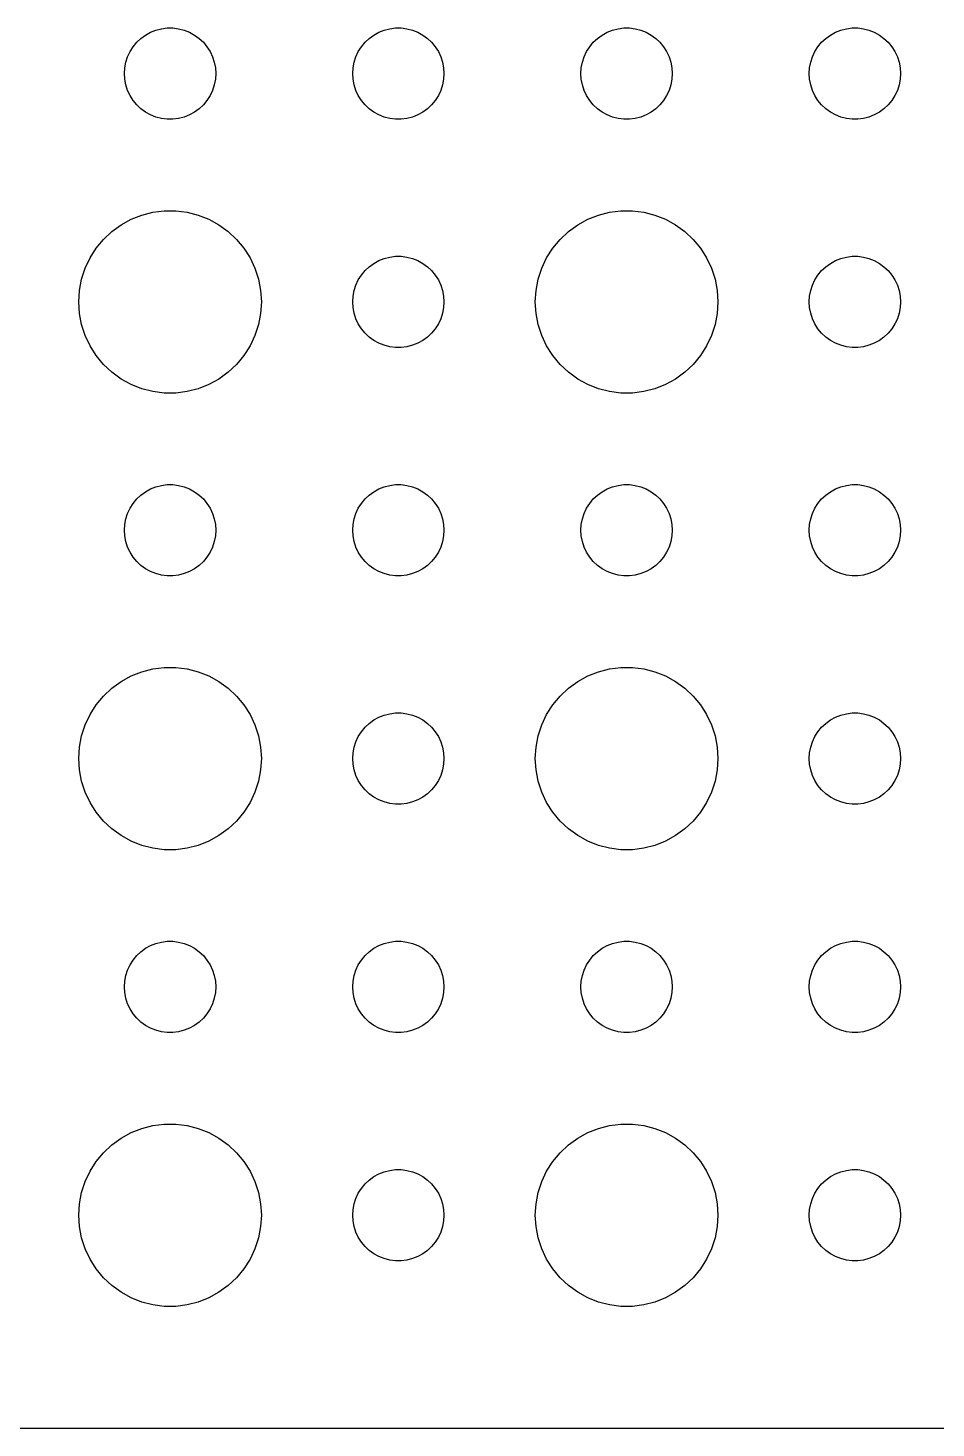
# Model space of a CAD drawing. Header units: metres. Extents: x -112 to 112, y -52 to 52.
# Drawn here: x 25.33 to 55.16, y -51.99 to -6 of the extents above; entities that cross this region are included whole.
import ezdxf

# ---------------------------------------------------------------- set-up
doc = ezdxf.new("R2010")
doc.units = ezdxf.units.M

msp = doc.modelspace()

# ---------------------------------------------------------------- linework, layer by layer
for p, q in [((28.9065, -6.47318), (29.0439, -6.34422)), ((29.0439, -6.34422), (29.1963, -6.23351)), ((29.1963, -6.23351), (29.3613, -6.14275)), ((29.3613, -6.14275), (29.5365, -6.07341)), ((29.5365, -6.07341), (29.7189, -6.02657)), ((29.7189, -6.02657), (29.9058, -6.00294)), ((29.9058, -6.00294), (30.0942, -6.00294)), ((30.0942, -6.00294), (30.2811, -6.02657)), ((30.2811, -6.02657), (30.4635, -6.07341)), ((30.4635, -6.07341), (30.6387, -6.14275)), ((30.6387, -6.14275), (30.8037, -6.23351)), ((30.8037, -6.23351), (30.9561, -6.34422)), ((30.9561, -6.34422), (31.0934, -6.47318)), ((36.4065, -6.47318), (36.5439, -6.34422)), ((36.5439, -6.34422), (36.6963, -6.23351)), ((36.6963, -6.23351), (36.8613, -6.14275)), ((36.8613, -6.14275), (37.0365, -6.07341)), ((37.0365, -6.07341), (37.2189, -6.02657)), ((37.2189, -6.02657), (37.4058, -6.00294)), ((37.4058, -6.00294), (37.5942, -6.00294)), ((37.5942, -6.00294), (37.7811, -6.02657)), ((37.7811, -6.02657), (37.9635, -6.07341)), ((37.9635, -6.07341), (38.1387, -6.14275)), ((38.1387, -6.14275), (38.3037, -6.23351)), ((38.3037, -6.23351), (38.4561, -6.34422)), ((38.4561, -6.34422), (38.5934, -6.47318)), ((43.9065, -6.47318), (44.0439, -6.34422)), ((44.0439, -6.34422), (44.1963, -6.23351)), ((44.1963, -6.23351), (44.3613, -6.14275)), ((44.3613, -6.14275), (44.5365, -6.07341)), ((44.5365, -6.07341), (44.7189, -6.02657)), ((44.7189, -6.02657), (44.9058, -6.00294)), ((44.9058, -6.00294), (45.0942, -6.00294)), ((45.0942, -6.00294), (45.2811, -6.02657)), ((45.2811, -6.02657), (45.4635, -6.07341)), ((45.4635, -6.07341), (45.6387, -6.14275)), ((45.6387, -6.14275), (45.8037, -6.23351)), ((45.8037, -6.23351), (45.9561, -6.34422)), ((45.9561, -6.34422), (46.0934, -6.47318)), ((51.4065, -6.47318), (51.5439, -6.34422)), ((51.5439, -6.34422), (51.6963, -6.23351)), ((51.6963, -6.23351), (51.8613, -6.14275)), ((51.8613, -6.14275), (52.0365, -6.07341)), ((52.0365, -6.07341), (52.2189, -6.02657)), ((52.2189, -6.02657), (52.4058, -6.00294)), ((52.4058, -6.00294), (52.5942, -6.00294)), ((52.5942, -6.00294), (52.7811, -6.02657)), ((52.7811, -6.02657), (52.9635, -6.07341)), ((52.9635, -6.07341), (53.1387, -6.14275)), ((53.1387, -6.14275), (53.3037, -6.23351)), ((53.3037, -6.23351), (53.4561, -6.34422)), ((53.4561, -6.34422), (53.5934, -6.47318)), ((28.6053, -6.9478), (28.6855, -6.77736)), ((28.6855, -6.77736), (28.7865, -6.61832)), ((28.7865, -6.61832), (28.9065, -6.47318)), ((31.0934, -6.47318), (31.2135, -6.61832)), ((31.2135, -6.61832), (31.3145, -6.77736)), ((31.3145, -6.77736), (31.3947, -6.9478)), ((36.1053, -6.9478), (36.1855, -6.77736)), ((36.1855, -6.77736), (36.2865, -6.61832)), ((36.2865, -6.61832), (36.4065, -6.47318)), ((38.5934, -6.47318), (38.7135, -6.61832)), ((38.7135, -6.61832), (38.8145, -6.77736)), ((38.8145, -6.77736), (38.8947, -6.9478)), ((43.6053, -6.9478), (43.6855, -6.77736)), ((43.6855, -6.77736), (43.7865, -6.61832)), ((43.7865, -6.61832), (43.9065, -6.47318)), ((46.0934, -6.47318), (46.2135, -6.61832)), ((46.2135, -6.61832), (46.3145, -6.77736)), ((46.3145, -6.77736), (46.3947, -6.9478)), ((51.1053, -6.9478), (51.1855, -6.77736)), ((51.1855, -6.77736), (51.2865, -6.61832)), ((51.2865, -6.61832), (51.4065, -6.47318)), ((53.5934, -6.47318), (53.7135, -6.61832)), ((53.7135, -6.61832), (53.8145, -6.77736)), ((53.8145, -6.77736), (53.8947, -6.9478)), ((28.5, -7.5), (28.5118, -7.312)), ((28.5118, -7.312), (28.5471, -7.12695)), ((28.5471, -7.12695), (28.6053, -6.9478)), ((31.3947, -6.9478), (31.4529, -7.12695)), ((31.4529, -7.12695), (31.4882, -7.312)), ((31.4882, -7.312), (31.5, -7.5)), ((36, -7.5), (36.0118, -7.312)), ((36.0118, -7.312), (36.0471, -7.12695)), ((36.0471, -7.12695), (36.1053, -6.9478)), ((38.8947, -6.9478), (38.9529, -7.12695)), ((38.9529, -7.12695), (38.9882, -7.312)), ((38.9882, -7.312), (39, -7.5)), ((43.5, -7.5), (43.5118, -7.312)), ((43.5118, -7.312), (43.5471, -7.12695)), ((43.5471, -7.12695), (43.6053, -6.9478)), ((46.3947, -6.9478), (46.4529, -7.12695)), ((46.4529, -7.12695), (46.4882, -7.312)), ((46.4882, -7.312), (46.5, -7.5)), ((51, -7.5), (51.0118, -7.312)), ((51.0118, -7.312), (51.0471, -7.12695)), ((51.0471, -7.12695), (51.1053, -6.9478)), ((53.8947, -6.9478), (53.9529, -7.12695)), ((53.9529, -7.12695), (53.9882, -7.312)), ((53.9882, -7.312), (54, -7.5)), ((28.5118, -7.68799), (28.5, -7.5)), ((28.5471, -7.87303), (28.5118, -7.68799)), ((31.4882, -7.68799), (31.4529, -7.87303)), ((31.5, -7.5), (31.4882, -7.68799)), ((36.0118, -7.68799), (36, -7.5)), ((36.0471, -7.87303), (36.0118, -7.68799)), ((38.9882, -7.68799), (38.9529, -7.87303)), ((39, -7.5), (38.9882, -7.68799)), ((43.5118, -7.68799), (43.5, -7.5)), ((43.5471, -7.87303), (43.5118, -7.68799)), ((46.4882, -7.68799), (46.4529, -7.87303)), ((46.5, -7.5), (46.4882, -7.68799)), ((51.0118, -7.68799), (51, -7.5)), ((51.0471, -7.87303), (51.0118, -7.68799)), ((53.9882, -7.68799), (53.9529, -7.87303)), ((54, -7.5), (53.9882, -7.68799)), ((28.6053, -8.05219), (28.5471, -7.87303)), ((28.6855, -8.22263), (28.6053, -8.05219)), ((28.7865, -8.38167), (28.6855, -8.22263)), ((31.3145, -8.22263), (31.2135, -8.38167)), ((31.3947, -8.05219), (31.3145, -8.22263)), ((31.4529, -7.87303), (31.3947, -8.05219)), ((36.1053, -8.05219), (36.0471, -7.87303)), ((36.1855, -8.22263), (36.1053, -8.05219)), ((36.2865, -8.38167), (36.1855, -8.22263)), ((38.8145, -8.22263), (38.7135, -8.38167)), ((38.8947, -8.05219), (38.8145, -8.22263)), ((38.9529, -7.87303), (38.8947, -8.05219)), ((43.6053, -8.05219), (43.5471, -7.87303)), ((43.6855, -8.22263), (43.6053, -8.05219)), ((43.7865, -8.38167), (43.6855, -8.22263)), ((46.3145, -8.22263), (46.2135, -8.38167)), ((46.3947, -8.05219), (46.3145, -8.22263)), ((46.4529, -7.87303), (46.3947, -8.05219)), ((51.1053, -8.05219), (51.0471, -7.87303)), ((51.1855, -8.22263), (51.1053, -8.05219)), ((51.2865, -8.38167), (51.1855, -8.22263)), ((53.8145, -8.22263), (53.7135, -8.38167)), ((53.8947, -8.05219), (53.8145, -8.22263)), ((53.9529, -7.87303), (53.8947, -8.05219)), ((28.9065, -8.52681), (28.7865, -8.38167)), ((29.0439, -8.65576), (28.9065, -8.52681)), ((29.1963, -8.76648), (29.0439, -8.65576)), ((30.9561, -8.65576), (30.8037, -8.76648)), ((31.0934, -8.52681), (30.9561, -8.65576)), ((31.2135, -8.38167), (31.0934, -8.52681)), ((36.4065, -8.52681), (36.2865, -8.38167)), ((36.5439, -8.65576), (36.4065, -8.52681)), ((36.6963, -8.76648), (36.5439, -8.65576)), ((38.4561, -8.65576), (38.3037, -8.76648)), ((38.5934, -8.52681), (38.4561, -8.65576)), ((38.7135, -8.38167), (38.5934, -8.52681)), ((43.9065, -8.52681), (43.7865, -8.38167)), ((44.0439, -8.65576), (43.9065, -8.52681)), ((44.1963, -8.76648), (44.0439, -8.65576)), ((45.9561, -8.65576), (45.8037, -8.76648)), ((46.0934, -8.52681), (45.9561, -8.65576)), ((46.2135, -8.38167), (46.0934, -8.52681)), ((51.4065, -8.52681), (51.2865, -8.38167)), ((51.5439, -8.65576), (51.4065, -8.52681)), ((51.6963, -8.76648), (51.5439, -8.65576)), ((53.4561, -8.65576), (53.3037, -8.76648)), ((53.5934, -8.52681), (53.4561, -8.65576)), ((53.7135, -8.38167), (53.5934, -8.52681)), ((29.3613, -8.85724), (29.1963, -8.76648)), ((29.5365, -8.92657), (29.3613, -8.85724)), ((29.7189, -8.97342), (29.5365, -8.92657)), ((29.9058, -8.99704), (29.7189, -8.97342)), ((30.0942, -8.99704), (29.9058, -8.99704)), ((30.2811, -8.97342), (30.0942, -8.99704)), ((30.4635, -8.92657), (30.2811, -8.97342)), ((30.6387, -8.85724), (30.4635, -8.92657)), ((30.8037, -8.76648), (30.6387, -8.85724)), ((36.8613, -8.85724), (36.6963, -8.76648)), ((37.0365, -8.92657), (36.8613, -8.85724)), ((37.2189, -8.97342), (37.0365, -8.92657)), ((37.4058, -8.99704), (37.2189, -8.97342)), ((37.5942, -8.99704), (37.4058, -8.99704)), ((37.7811, -8.97342), (37.5942, -8.99704)), ((37.9635, -8.92657), (37.7811, -8.97342)), ((38.1387, -8.85724), (37.9635, -8.92657)), ((38.3037, -8.76648), (38.1387, -8.85724)), ((44.3613, -8.85724), (44.1963, -8.76648)), ((44.5365, -8.92657), (44.3613, -8.85724)), ((44.7189, -8.97342), (44.5365, -8.92657)), ((44.9058, -8.99704), (44.7189, -8.97342)), ((45.0942, -8.99704), (44.9058, -8.99704)), ((45.2811, -8.97342), (45.0942, -8.99704)), ((45.4635, -8.92657), (45.2811, -8.97342)), ((45.6387, -8.85724), (45.4635, -8.92657)), ((45.8037, -8.76648), (45.6387, -8.85724)), ((51.8613, -8.85724), (51.6963, -8.76648)), ((52.0365, -8.92657), (51.8613, -8.85724)), ((52.2189, -8.97342), (52.0365, -8.92657)), ((52.4058, -8.99704), (52.2189, -8.97342)), ((52.5942, -8.99704), (52.4058, -8.99704)), ((52.7811, -8.97342), (52.5942, -8.99704)), ((52.9635, -8.92657), (52.7811, -8.97342)), ((53.1387, -8.85724), (52.9635, -8.92657)), ((53.3037, -8.76648), (53.1387, -8.85724)), ((28.3925, -12.467), (28.7227, -12.2855)), ((28.7227, -12.2855), (29.0729, -12.1468)), ((29.0729, -12.1468), (29.4379, -12.0531)), ((29.4379, -12.0531), (29.8116, -12.0059)), ((29.8116, -12.0059), (30.1884, -12.0059)), ((30.1884, -12.0059), (30.5621, -12.0531)), ((30.5621, -12.0531), (30.927, -12.1468)), ((30.927, -12.1468), (31.2773, -12.2855)), ((31.2773, -12.2855), (31.6075, -12.467)), ((43.3925, -12.467), (43.7227, -12.2855)), ((43.7227, -12.2855), (44.0729, -12.1468)), ((44.0729, -12.1468), (44.4379, -12.0531)), ((44.4379, -12.0531), (44.8116, -12.0059)), ((44.8116, -12.0059), (45.1884, -12.0059)), ((45.1884, -12.0059), (45.5621, -12.0531)), ((45.5621, -12.0531), (45.927, -12.1468)), ((45.927, -12.1468), (46.2773, -12.2855)), ((46.2773, -12.2855), (46.6075, -12.467)), ((27.8131, -12.9464), (28.0877, -12.6884)), ((28.0877, -12.6884), (28.3925, -12.467)), ((31.6075, -12.467), (31.9123, -12.6884)), ((31.9123, -12.6884), (32.1869, -12.9464)), ((42.8131, -12.9464), (43.0877, -12.6884)), ((43.0877, -12.6884), (43.3925, -12.467)), ((46.6075, -12.467), (46.9123, -12.6884)), ((46.9123, -12.6884), (47.1869, -12.9464)), ((27.3711, -13.5547), (27.5729, -13.2366)), ((27.5729, -13.2366), (27.8131, -12.9464)), ((32.1869, -12.9464), (32.427, -13.2366)), ((32.427, -13.2366), (32.6289, -13.5547)), ((42.3711, -13.5547), (42.5729, -13.2366)), ((42.5729, -13.2366), (42.8131, -12.9464)), ((47.1869, -12.9464), (47.427, -13.2366)), ((47.427, -13.2366), (47.6289, -13.5547)), ((27.2107, -13.8956), (27.3711, -13.5547)), ((32.6289, -13.5547), (32.7893, -13.8956)), ((36.5439, -13.8442), (36.6963, -13.7335)), ((36.6963, -13.7335), (36.8613, -13.6427)), ((36.8613, -13.6427), (37.0365, -13.5734)), ((37.0365, -13.5734), (37.2189, -13.5266)), ((37.2189, -13.5266), (37.4058, -13.5029)), ((37.4058, -13.5029), (37.5942, -13.5029)), ((37.5942, -13.5029), (37.7811, -13.5266)), ((37.7811, -13.5266), (37.9635, -13.5734)), ((37.9635, -13.5734), (38.1387, -13.6427)), ((38.1387, -13.6427), (38.3037, -13.7335)), ((38.3037, -13.7335), (38.4561, -13.8442)), ((42.2107, -13.8956), (42.3711, -13.5547)), ((47.6289, -13.5547), (47.7893, -13.8956)), ((51.5439, -13.8442), (51.6963, -13.7335)), ((51.6963, -13.7335), (51.8613, -13.6427)), ((51.8613, -13.6427), (52.0365, -13.5734)), ((52.0365, -13.5734), (52.2189, -13.5266)), ((52.2189, -13.5266), (52.4058, -13.5029)), ((52.4058, -13.5029), (52.5942, -13.5029)), ((52.5942, -13.5029), (52.7811, -13.5266)), ((52.7811, -13.5266), (52.9635, -13.5734)), ((52.9635, -13.5734), (53.1387, -13.6427)), ((53.1387, -13.6427), (53.3037, -13.7335)), ((53.3037, -13.7335), (53.4561, -13.8442)), ((27.0237, -14.624), (27.0942, -14.2539)), ((27.0942, -14.2539), (27.2107, -13.8956)), ((32.7893, -13.8956), (32.9057, -14.2539)), ((32.9057, -14.2539), (32.9763, -14.624)), ((36.1855, -14.2774), (36.2865, -14.1183)), ((36.2865, -14.1183), (36.4065, -13.9732)), ((36.4065, -13.9732), (36.5439, -13.8442)), ((38.4561, -13.8442), (38.5934, -13.9732)), ((38.5934, -13.9732), (38.7135, -14.1183)), ((38.7135, -14.1183), (38.8145, -14.2774)), ((42.0237, -14.624), (42.0942, -14.2539)), ((42.0942, -14.2539), (42.2107, -13.8956)), ((47.7893, -13.8956), (47.9057, -14.2539)), ((47.9057, -14.2539), (47.9763, -14.624)), ((51.1855, -14.2774), (51.2865, -14.1183)), ((51.2865, -14.1183), (51.4065, -13.9732)), ((51.4065, -13.9732), (51.5439, -13.8442)), ((53.4561, -13.8442), (53.5934, -13.9732)), ((53.5934, -13.9732), (53.7135, -14.1183)), ((53.7135, -14.1183), (53.8145, -14.2774)), ((27, -15), (27.0237, -14.624)), ((32.9763, -14.624), (33, -15)), ((36.0118, -14.812), (36.0471, -14.627)), ((36.0471, -14.627), (36.1053, -14.4478)), ((36.1053, -14.4478), (36.1855, -14.2774)), ((38.8145, -14.2774), (38.8947, -14.4478)), ((38.8947, -14.4478), (38.9529, -14.627)), ((38.9529, -14.627), (38.9882, -14.812)), ((42, -15), (42.0237, -14.624)), ((47.9763, -14.624), (48, -15)), ((51.0118, -14.812), (51.0471, -14.627)), ((51.0471, -14.627), (51.1053, -14.4478)), ((51.1053, -14.4478), (51.1855, -14.2774)), ((53.8145, -14.2774), (53.8947, -14.4478)), ((53.8947, -14.4478), (53.9529, -14.627)), ((53.9529, -14.627), (53.9882, -14.812)), ((27.0237, -15.376), (27, -15)), ((33, -15), (32.9763, -15.376)), ((36, -15), (36.0118, -14.812)), ((36.0118, -15.188), (36, -15)), ((38.9882, -14.812), (39, -15)), ((39, -15), (38.9882, -15.188)), ((42.0237, -15.376), (42, -15)), ((48, -15), (47.9763, -15.376)), ((51, -15), (51.0118, -14.812)), ((51.0118, -15.188), (51, -15)), ((53.9882, -14.812), (54, -15)), ((54, -15), (53.9882, -15.188)), ((27.0942, -15.7461), (27.0237, -15.376)), ((32.9763, -15.376), (32.9057, -15.7461)), ((36.0471, -15.373), (36.0118, -15.188)), ((36.1053, -15.5522), (36.0471, -15.373)), ((36.1855, -15.7226), (36.1053, -15.5522)), ((38.8947, -15.5522), (38.8145, -15.7226)), ((38.9529, -15.373), (38.8947, -15.5522)), ((38.9882, -15.188), (38.9529, -15.373)), ((42.0942, -15.7461), (42.0237, -15.376)), ((47.9763, -15.376), (47.9057, -15.7461)), ((51.0471, -15.373), (51.0118, -15.188)), ((51.1053, -15.5522), (51.0471, -15.373)), ((51.1855, -15.7226), (51.1053, -15.5522)), ((53.8947, -15.5522), (53.8145, -15.7226)), ((53.9529, -15.373), (53.8947, -15.5522)), ((53.9882, -15.188), (53.9529, -15.373)), ((27.2107, -16.1044), (27.0942, -15.7461)), ((32.9057, -15.7461), (32.7893, -16.1044)), ((36.2865, -15.8817), (36.1855, -15.7226)), ((36.4065, -16.0268), (36.2865, -15.8817)), ((36.5439, -16.1558), (36.4065, -16.0268)), ((38.5934, -16.0268), (38.4561, -16.1558)), ((38.7135, -15.8817), (38.5934, -16.0268)), ((38.8145, -15.7226), (38.7135, -15.8817)), ((42.2107, -16.1044), (42.0942, -15.7461)), ((47.9057, -15.7461), (47.7893, -16.1044)), ((51.2865, -15.8817), (51.1855, -15.7226)), ((51.4065, -16.0268), (51.2865, -15.8817)), ((51.5439, -16.1558), (51.4065, -16.0268)), ((53.5934, -16.0268), (53.4561, -16.1558)), ((53.7135, -15.8817), (53.5934, -16.0268)), ((53.8145, -15.7226), (53.7135, -15.8817)), ((27.3711, -16.4453), (27.2107, -16.1044)), ((27.5729, -16.7634), (27.3711, -16.4453)), ((32.6289, -16.4453), (32.427, -16.7634)), ((32.7893, -16.1044), (32.6289, -16.4453)), ((36.6963, -16.2665), (36.5439, -16.1558)), ((36.8613, -16.3572), (36.6963, -16.2665)), ((37.0365, -16.4266), (36.8613, -16.3572)), ((37.2189, -16.4734), (37.0365, -16.4266)), ((37.4058, -16.497), (37.2189, -16.4734)), ((37.5942, -16.497), (37.4058, -16.497)), ((37.7811, -16.4734), (37.5942, -16.497)), ((37.9635, -16.4266), (37.7811, -16.4734)), ((38.1387, -16.3572), (37.9635, -16.4266)), ((38.3037, -16.2665), (38.1387, -16.3572)), ((38.4561, -16.1558), (38.3037, -16.2665)), ((42.3711, -16.4453), (42.2107, -16.1044)), ((42.5729, -16.7634), (42.3711, -16.4453)), ((47.6289, -16.4453), (47.427, -16.7634)), ((47.7893, -16.1044), (47.6289, -16.4453)), ((51.6963, -16.2665), (51.5439, -16.1558)), ((51.8613, -16.3572), (51.6963, -16.2665)), ((52.0365, -16.4266), (51.8613, -16.3572)), ((52.2189, -16.4734), (52.0365, -16.4266)), ((52.4058, -16.497), (52.2189, -16.4734)), ((52.5942, -16.497), (52.4058, -16.497)), ((52.7811, -16.4734), (52.5942, -16.497)), ((52.9635, -16.4266), (52.7811, -16.4734)), ((53.1387, -16.3572), (52.9635, -16.4266)), ((53.3037, -16.2665), (53.1387, -16.3572)), ((53.4561, -16.1558), (53.3037, -16.2665)), ((27.8131, -17.0536), (27.5729, -16.7634)), ((32.427, -16.7634), (32.1869, -17.0536)), ((42.8131, -17.0536), (42.5729, -16.7634)), ((47.427, -16.7634), (47.1869, -17.0536)), ((28.0877, -17.3115), (27.8131, -17.0536)), ((28.3925, -17.533), (28.0877, -17.3115)), ((31.9123, -17.3115), (31.6075, -17.533)), ((32.1869, -17.0536), (31.9123, -17.3115)), ((43.0877, -17.3115), (42.8131, -17.0536)), ((43.3925, -17.533), (43.0877, -17.3115)), ((46.9123, -17.3115), (46.6075, -17.533)), ((47.1869, -17.0536), (46.9123, -17.3115)), ((28.7227, -17.7145), (28.3925, -17.533)), ((29.0729, -17.8532), (28.7227, -17.7145)), ((29.4379, -17.9469), (29.0729, -17.8532)), ((30.927, -17.8532), (30.5621, -17.9469)), ((31.2773, -17.7145), (30.927, -17.8532)), ((31.6075, -17.533), (31.2773, -17.7145)), ((43.7227, -17.7145), (43.3925, -17.533)), ((44.0729, -17.8532), (43.7227, -17.7145)), ((44.4379, -17.9469), (44.0729, -17.8532)), ((45.927, -17.8532), (45.5621, -17.9469)), ((46.2773, -17.7145), (45.927, -17.8532)), ((46.6075, -17.533), (46.2773, -17.7145)), ((29.8116, -17.9941), (29.4379, -17.9469)), ((30.1884, -17.9941), (29.8116, -17.9941)), ((30.5621, -17.9469), (30.1884, -17.9941)), ((44.8116, -17.9941), (44.4379, -17.9469)), ((45.1884, -17.9941), (44.8116, -17.9941)), ((45.5621, -17.9469), (45.1884, -17.9941)), ((29.1963, -21.2335), (29.3613, -21.1427)), ((29.3613, -21.1427), (29.5365, -21.0734)), ((29.5365, -21.0734), (29.7189, -21.0266)), ((29.7189, -21.0266), (29.9058, -21.003)), ((29.9058, -21.003), (30.0942, -21.003)), ((30.0942, -21.003), (30.2811, -21.0266)), ((30.2811, -21.0266), (30.4635, -21.0734)), ((30.4635, -21.0734), (30.6387, -21.1427)), ((30.6387, -21.1427), (30.8037, -21.2335)), ((36.6963, -21.2335), (36.8613, -21.1427)), ((36.8613, -21.1427), (37.0365, -21.0734)), ((37.0365, -21.0734), (37.2189, -21.0266)), ((37.2189, -21.0266), (37.4058, -21.003)), ((37.4058, -21.003), (37.5942, -21.003)), ((37.5942, -21.003), (37.7811, -21.0266)), ((37.7811, -21.0266), (37.9635, -21.0734)), ((37.9635, -21.0734), (38.1387, -21.1427)), ((38.1387, -21.1427), (38.3037, -21.2335)), ((44.1963, -21.2335), (44.3613, -21.1427)), ((44.3613, -21.1427), (44.5365, -21.0734)), ((44.5365, -21.0734), (44.7189, -21.0266)), ((44.7189, -21.0266), (44.9058, -21.003)), ((44.9058, -21.003), (45.0942, -21.003)), ((45.0942, -21.003), (45.2811, -21.0266)), ((45.2811, -21.0266), (45.4635, -21.0734)), ((45.4635, -21.0734), (45.6387, -21.1427)), ((45.6387, -21.1427), (45.8037, -21.2335)), ((51.6963, -21.2335), (51.8613, -21.1427)), ((51.8613, -21.1427), (52.0365, -21.0734)), ((52.0365, -21.0734), (52.2189, -21.0266)), ((52.2189, -21.0266), (52.4058, -21.003)), ((52.4058, -21.003), (52.5942, -21.003)), ((52.5942, -21.003), (52.7811, -21.0266)), ((52.7811, -21.0266), (52.9635, -21.0734)), ((52.9635, -21.0734), (53.1387, -21.1427)), ((53.1387, -21.1427), (53.3037, -21.2335)), ((28.7865, -21.6183), (28.9065, -21.4732)), ((28.9065, -21.4732), (29.0439, -21.3442)), ((29.0439, -21.3442), (29.1963, -21.2335)), ((30.8037, -21.2335), (30.9561, -21.3442)), ((30.9561, -21.3442), (31.0934, -21.4732)), ((31.0934, -21.4732), (31.2135, -21.6183)), ((36.2865, -21.6183), (36.4065, -21.4732)), ((36.4065, -21.4732), (36.5439, -21.3442)), ((36.5439, -21.3442), (36.6963, -21.2335)), ((38.3037, -21.2335), (38.4561, -21.3442)), ((38.4561, -21.3442), (38.5934, -21.4732)), ((38.5934, -21.4732), (38.7135, -21.6183)), ((43.7865, -21.6183), (43.9065, -21.4732)), ((43.9065, -21.4732), (44.0439, -21.3442)), ((44.0439, -21.3442), (44.1963, -21.2335)), ((45.8037, -21.2335), (45.9561, -21.3442)), ((45.9561, -21.3442), (46.0934, -21.4732)), ((46.0934, -21.4732), (46.2135, -21.6183)), ((51.2865, -21.6183), (51.4065, -21.4732)), ((51.4065, -21.4732), (51.5439, -21.3442)), ((51.5439, -21.3442), (51.6963, -21.2335)), ((53.3037, -21.2335), (53.4561, -21.3442)), ((53.4561, -21.3442), (53.5934, -21.4732)), ((53.5934, -21.4732), (53.7135, -21.6183)), ((28.5471, -22.127), (28.6053, -21.9478)), ((28.6053, -21.9478), (28.6855, -21.7774)), ((28.6855, -21.7774), (28.7865, -21.6183)), ((31.2135, -21.6183), (31.3145, -21.7774)), ((31.3145, -21.7774), (31.3947, -21.9478)), ((31.3947, -21.9478), (31.4529, -22.127)), ((36.0471, -22.127), (36.1053, -21.9478)), ((36.1053, -21.9478), (36.1855, -21.7774)), ((36.1855, -21.7774), (36.2865, -21.6183)), ((38.7135, -21.6183), (38.8145, -21.7774)), ((38.8145, -21.7774), (38.8947, -21.9478)), ((38.8947, -21.9478), (38.9529, -22.127)), ((43.5471, -22.127), (43.6053, -21.9478)), ((43.6053, -21.9478), (43.6855, -21.7774)), ((43.6855, -21.7774), (43.7865, -21.6183)), ((46.2135, -21.6183), (46.3145, -21.7774)), ((46.3145, -21.7774), (46.3947, -21.9478)), ((46.3947, -21.9478), (46.4529, -22.127)), ((51.0471, -22.127), (51.1053, -21.9478)), ((51.1053, -21.9478), (51.1855, -21.7774)), ((51.1855, -21.7774), (51.2865, -21.6183)), ((53.7135, -21.6183), (53.8145, -21.7774)), ((53.8145, -21.7774), (53.8947, -21.9478)), ((53.8947, -21.9478), (53.9529, -22.127)), ((28.5, -22.5), (28.5118, -22.312)), ((28.5118, -22.688), (28.5, -22.5)), ((28.5118, -22.312), (28.5471, -22.127)), ((31.4529, -22.127), (31.4882, -22.312)), ((31.4882, -22.312), (31.5, -22.5)), ((31.5, -22.5), (31.4882, -22.688)), ((36, -22.5), (36.0118, -22.312)), ((36.0118, -22.688), (36, -22.5)), ((36.0118, -22.312), (36.0471, -22.127)), ((38.9529, -22.127), (38.9882, -22.312)), ((38.9882, -22.312), (39, -22.5)), ((39, -22.5), (38.9882, -22.688)), ((43.5, -22.5), (43.5118, -22.312)), ((43.5118, -22.688), (43.5, -22.5)), ((43.5118, -22.312), (43.5471, -22.127)), ((46.4529, -22.127), (46.4882, -22.312)), ((46.4882, -22.312), (46.5, -22.5)), ((46.5, -22.5), (46.4882, -22.688)), ((51, -22.5), (51.0118, -22.312)), ((51.0118, -22.688), (51, -22.5)), ((51.0118, -22.312), (51.0471, -22.127)), ((53.9529, -22.127), (53.9882, -22.312)), ((53.9882, -22.312), (54, -22.5)), ((54, -22.5), (53.9882, -22.688)), ((28.5471, -22.873), (28.5118, -22.688)), ((28.6053, -23.0522), (28.5471, -22.873)), ((31.4529, -22.873), (31.3947, -23.0522)), ((31.4882, -22.688), (31.4529, -22.873)), ((36.0471, -22.873), (36.0118, -22.688)), ((36.1053, -23.0522), (36.0471, -22.873)), ((38.9529, -22.873), (38.8947, -23.0522)), ((38.9882, -22.688), (38.9529, -22.873)), ((43.5471, -22.873), (43.5118, -22.688)), ((43.6053, -23.0522), (43.5471, -22.873)), ((46.4529, -22.873), (46.3947, -23.0522)), ((46.4882, -22.688), (46.4529, -22.873)), ((51.0471, -22.873), (51.0118, -22.688)), ((51.1053, -23.0522), (51.0471, -22.873)), ((53.9529, -22.873), (53.8947, -23.0522)), ((53.9882, -22.688), (53.9529, -22.873)), ((28.6855, -23.2226), (28.6053, -23.0522)), ((28.7865, -23.3817), (28.6855, -23.2226)), ((28.9065, -23.5268), (28.7865, -23.3817)), ((31.2135, -23.3817), (31.0934, -23.5268)), ((31.3145, -23.2226), (31.2135, -23.3817)), ((31.3947, -23.0522), (31.3145, -23.2226)), ((36.1855, -23.2226), (36.1053, -23.0522)), ((36.2865, -23.3817), (36.1855, -23.2226)), ((36.4065, -23.5268), (36.2865, -23.3817)), ((38.7135, -23.3817), (38.5934, -23.5268)), ((38.8145, -23.2226), (38.7135, -23.3817)), ((38.8947, -23.0522), (38.8145, -23.2226)), ((43.6855, -23.2226), (43.6053, -23.0522)), ((43.7865, -23.3817), (43.6855, -23.2226)), ((43.9065, -23.5268), (43.7865, -23.3817)), ((46.2135, -23.3817), (46.0934, -23.5268)), ((46.3145, -23.2226), (46.2135, -23.3817)), ((46.3947, -23.0522), (46.3145, -23.2226)), ((51.1855, -23.2226), (51.1053, -23.0522)), ((51.2865, -23.3817), (51.1855, -23.2226)), ((51.4065, -23.5268), (51.2865, -23.3817)), ((53.7135, -23.3817), (53.5934, -23.5268)), ((53.8145, -23.2226), (53.7135, -23.3817)), ((53.8947, -23.0522), (53.8145, -23.2226)), ((29.0439, -23.6558), (28.9065, -23.5268)), ((29.1963, -23.7665), (29.0439, -23.6558)), ((29.3613, -23.8572), (29.1963, -23.7665)), ((29.5365, -23.9266), (29.3613, -23.8572)), ((30.6387, -23.8572), (30.4635, -23.9266)), ((30.8037, -23.7665), (30.6387, -23.8572)), ((30.9561, -23.6558), (30.8037, -23.7665)), ((31.0934, -23.5268), (30.9561, -23.6558)), ((36.5439, -23.6558), (36.4065, -23.5268)), ((36.6963, -23.7665), (36.5439, -23.6558)), ((36.8613, -23.8572), (36.6963, -23.7665)), ((37.0365, -23.9266), (36.8613, -23.8572)), ((38.1387, -23.8572), (37.9635, -23.9266)), ((38.3037, -23.7665), (38.1387, -23.8572)), ((38.4561, -23.6558), (38.3037, -23.7665)), ((38.5934, -23.5268), (38.4561, -23.6558)), ((44.0439, -23.6558), (43.9065, -23.5268)), ((44.1963, -23.7665), (44.0439, -23.6558)), ((44.3613, -23.8572), (44.1963, -23.7665)), ((44.5365, -23.9266), (44.3613, -23.8572)), ((45.6387, -23.8572), (45.4635, -23.9266)), ((45.8037, -23.7665), (45.6387, -23.8572)), ((45.9561, -23.6558), (45.8037, -23.7665)), ((46.0934, -23.5268), (45.9561, -23.6558)), ((51.5439, -23.6558), (51.4065, -23.5268)), ((51.6963, -23.7665), (51.5439, -23.6558)), ((51.8613, -23.8572), (51.6963, -23.7665)), ((52.0365, -23.9266), (51.8613, -23.8572)), ((53.1387, -23.8572), (52.9635, -23.9266)), ((53.3037, -23.7665), (53.1387, -23.8572)), ((53.4561, -23.6558), (53.3037, -23.7665)), ((53.5934, -23.5268), (53.4561, -23.6558)), ((29.7189, -23.9734), (29.5365, -23.9266)), ((29.9058, -23.997), (29.7189, -23.9734)), ((30.0942, -23.997), (29.9058, -23.997)), ((30.2811, -23.9734), (30.0942, -23.997)), ((30.4635, -23.9266), (30.2811, -23.9734)), ((37.2189, -23.9734), (37.0365, -23.9266)), ((37.4058, -23.997), (37.2189, -23.9734)), ((37.5942, -23.997), (37.4058, -23.997)), ((37.7811, -23.9734), (37.5942, -23.997)), ((37.9635, -23.9266), (37.7811, -23.9734)), ((44.7189, -23.9734), (44.5365, -23.9266)), ((44.9058, -23.997), (44.7189, -23.9734)), ((45.0942, -23.997), (44.9058, -23.997)), ((45.2811, -23.9734), (45.0942, -23.997)), ((45.4635, -23.9266), (45.2811, -23.9734)), ((52.2189, -23.9734), (52.0365, -23.9266)), ((52.4058, -23.997), (52.2189, -23.9734)), ((52.5942, -23.997), (52.4058, -23.997)), ((52.7811, -23.9734), (52.5942, -23.997)), ((52.9635, -23.9266), (52.7811, -23.9734)), ((29.0729, -27.1468), (29.4379, -27.0531)), ((29.4379, -27.0531), (29.8116, -27.0059)), ((29.8116, -27.0059), (30.1884, -27.0059)), ((30.1884, -27.0059), (30.5621, -27.0531)), ((30.5621, -27.0531), (30.927, -27.1468)), ((44.0729, -27.1468), (44.4379, -27.0531)), ((44.4379, -27.0531), (44.8116, -27.0059)), ((44.8116, -27.0059), (45.1884, -27.0059)), ((45.1884, -27.0059), (45.5621, -27.0531)), ((45.5621, -27.0531), (45.927, -27.1468)), ((28.0877, -27.6884), (28.3925, -27.467)), ((28.3925, -27.467), (28.7227, -27.2855)), ((28.7227, -27.2855), (29.0729, -27.1468)), ((30.927, -27.1468), (31.2773, -27.2855)), ((31.2773, -27.2855), (31.6075, -27.467)), ((31.6075, -27.467), (31.9123, -27.6884)), ((43.0877, -27.6884), (43.3925, -27.467)), ((43.3925, -27.467), (43.7227, -27.2855)), ((43.7227, -27.2855), (44.0729, -27.1468)), ((45.927, -27.1468), (46.2773, -27.2855)), ((46.2773, -27.2855), (46.6075, -27.467)), ((46.6075, -27.467), (46.9123, -27.6884)), ((27.5729, -28.2366), (27.8131, -27.9464)), ((27.8131, -27.9464), (28.0877, -27.6884)), ((31.9123, -27.6884), (32.1869, -27.9464)), ((32.1869, -27.9464), (32.427, -28.2366)), ((42.5729, -28.2366), (42.8131, -27.9464)), ((42.8131, -27.9464), (43.0877, -27.6884)), ((46.9123, -27.6884), (47.1869, -27.9464)), ((47.1869, -27.9464), (47.427, -28.2366)), ((27.3711, -28.5547), (27.5729, -28.2366)), ((32.427, -28.2366), (32.6289, -28.5547)), ((37.2189, -28.5266), (37.4058, -28.503)), ((37.4058, -28.503), (37.5942, -28.503)), ((37.5942, -28.503), (37.7811, -28.5266)), ((42.3711, -28.5547), (42.5729, -28.2366)), ((47.427, -28.2366), (47.6289, -28.5547)), ((52.2189, -28.5266), (52.4058, -28.503)), ((52.4058, -28.503), (52.5942, -28.503)), ((52.5942, -28.503), (52.7811, -28.5266)), ((27.0942, -29.2539), (27.2107, -28.8956)), ((27.2107, -28.8956), (27.3711, -28.5547)), ((32.6289, -28.5547), (32.7893, -28.8956)), ((32.7893, -28.8956), (32.9057, -29.2539)), ((36.4065, -28.9732), (36.5439, -28.8442)), ((36.5439, -28.8442), (36.6963, -28.7335)), ((36.6963, -28.7335), (36.8613, -28.6427)), ((36.8613, -28.6427), (37.0365, -28.5734)), ((37.0365, -28.5734), (37.2189, -28.5266)), ((37.7811, -28.5266), (37.9635, -28.5734)), ((37.9635, -28.5734), (38.1387, -28.6427)), ((38.1387, -28.6427), (38.3037, -28.7335)), ((38.3037, -28.7335), (38.4561, -28.8442)), ((38.4561, -28.8442), (38.5934, -28.9732)), ((42.0942, -29.2539), (42.2107, -28.8956)), ((42.2107, -28.8956), (42.3711, -28.5547)), ((47.6289, -28.5547), (47.7893, -28.8956)), ((47.7893, -28.8956), (47.9057, -29.2539)), ((51.4065, -28.9732), (51.5439, -28.8442)), ((51.5439, -28.8442), (51.6963, -28.7335)), ((51.6963, -28.7335), (51.8613, -28.6427)), ((51.8613, -28.6427), (52.0365, -28.5734)), ((52.0365, -28.5734), (52.2189, -28.5266)), ((52.7811, -28.5266), (52.9635, -28.5734)), ((52.9635, -28.5734), (53.1387, -28.6427)), ((53.1387, -28.6427), (53.3037, -28.7335)), ((53.3037, -28.7335), (53.4561, -28.8442)), ((53.4561, -28.8442), (53.5934, -28.9732)), ((27.0237, -29.624), (27.0942, -29.2539)), ((32.9057, -29.2539), (32.9763, -29.624)), ((36.1053, -29.4478), (36.1855, -29.2774)), ((36.1855, -29.2774), (36.2865, -29.1183)), ((36.2865, -29.1183), (36.4065, -28.9732)), ((38.5934, -28.9732), (38.7135, -29.1183)), ((38.7135, -29.1183), (38.8145, -29.2774)), ((38.8145, -29.2774), (38.8947, -29.4478)), ((42.0237, -29.624), (42.0942, -29.2539)), ((47.9057, -29.2539), (47.9763, -29.624)), ((51.1053, -29.4478), (51.1855, -29.2774)), ((51.1855, -29.2774), (51.2865, -29.1183)), ((51.2865, -29.1183), (51.4065, -28.9732)), ((53.5934, -28.9732), (53.7135, -29.1183)), ((53.7135, -29.1183), (53.8145, -29.2774)), ((53.8145, -29.2774), (53.8947, -29.4478)), ((27, -30), (27.0237, -29.624)), ((32.9763, -29.624), (33, -30)), ((36, -30), (36.0118, -29.812)), ((36.0118, -29.812), (36.0471, -29.627)), ((36.0471, -29.627), (36.1053, -29.4478)), ((38.8947, -29.4478), (38.9529, -29.627)), ((38.9529, -29.627), (38.9882, -29.812)), ((38.9882, -29.812), (39, -30)), ((42, -30), (42.0237, -29.624)), ((47.9763, -29.624), (48, -30)), ((51, -30), (51.0118, -29.812)), ((51.0118, -29.812), (51.0471, -29.627)), ((51.0471, -29.627), (51.1053, -29.4478)), ((53.8947, -29.4478), (53.9529, -29.627)), ((53.9529, -29.627), (53.9882, -29.812)), ((53.9882, -29.812), (54, -30)), ((27.0237, -30.376), (27, -30)), ((33, -30), (32.9763, -30.376)), ((36.0118, -30.188), (36, -30)), ((36.0471, -30.373), (36.0118, -30.188)), ((38.9882, -30.188), (38.9529, -30.373)), ((39, -30), (38.9882, -30.188)), ((42.0237, -30.376), (42, -30)), ((48, -30), (47.9763, -30.376)), ((51.0118, -30.188), (51, -30)), ((51.0471, -30.373), (51.0118, -30.188)), ((53.9882, -30.188), (53.9529, -30.373)), ((54, -30), (53.9882, -30.188)), ((27.0942, -30.7461), (27.0237, -30.376)), ((27.2107, -31.1044), (27.0942, -30.7461)), ((32.9057, -30.7461), (32.7893, -31.1044)), ((32.9763, -30.376), (32.9057, -30.7461)), ((36.1053, -30.5522), (36.0471, -30.373)), ((36.1855, -30.7226), (36.1053, -30.5522)), ((36.2865, -30.8817), (36.1855, -30.7226)), ((38.8145, -30.7226), (38.7135, -30.8817)), ((38.8947, -30.5522), (38.8145, -30.7226)), ((38.9529, -30.373), (38.8947, -30.5522)), ((42.0942, -30.7461), (42.0237, -30.376)), ((42.2107, -31.1044), (42.0942, -30.7461)), ((47.9057, -30.7461), (47.7893, -31.1044)), ((47.9763, -30.376), (47.9057, -30.7461)), ((51.1053, -30.5522), (51.0471, -30.373)), ((51.1855, -30.7226), (51.1053, -30.5522)), ((51.2865, -30.8817), (51.1855, -30.7226)), ((53.8145, -30.7226), (53.7135, -30.8817)), ((53.8947, -30.5522), (53.8145, -30.7226)), ((53.9529, -30.373), (53.8947, -30.5522)), ((27.3711, -31.4453), (27.2107, -31.1044)), ((32.7893, -31.1044), (32.6289, -31.4453)), ((36.4065, -31.0268), (36.2865, -30.8817)), ((36.5439, -31.1558), (36.4065, -31.0268)), ((36.6963, -31.2665), (36.5439, -31.1558)), ((36.8613, -31.3572), (36.6963, -31.2665)), ((38.3037, -31.2665), (38.1387, -31.3572)), ((38.4561, -31.1558), (38.3037, -31.2665)), ((38.5934, -31.0268), (38.4561, -31.1558)), ((38.7135, -30.8817), (38.5934, -31.0268)), ((42.3711, -31.4453), (42.2107, -31.1044)), ((47.7893, -31.1044), (47.6289, -31.4453)), ((51.4065, -31.0268), (51.2865, -30.8817)), ((51.5439, -31.1558), (51.4065, -31.0268)), ((51.6963, -31.2665), (51.5439, -31.1558)), ((51.8613, -31.3572), (51.6963, -31.2665)), ((53.3037, -31.2665), (53.1387, -31.3572)), ((53.4561, -31.1558), (53.3037, -31.2665)), ((53.5934, -31.0268), (53.4561, -31.1558)), ((53.7135, -30.8817), (53.5934, -31.0268)), ((27.5729, -31.7634), (27.3711, -31.4453)), ((32.6289, -31.4453), (32.427, -31.7634)), ((37.0365, -31.4266), (36.8613, -31.3572)), ((37.2189, -31.4734), (37.0365, -31.4266)), ((37.4058, -31.497), (37.2189, -31.4734)), ((37.5942, -31.497), (37.4058, -31.497)), ((37.7811, -31.4734), (37.5942, -31.497)), ((37.9635, -31.4266), (37.7811, -31.4734)), ((38.1387, -31.3572), (37.9635, -31.4266)), ((42.5729, -31.7634), (42.3711, -31.4453)), ((47.6289, -31.4453), (47.427, -31.7634)), ((52.0365, -31.4266), (51.8613, -31.3572)), ((52.2189, -31.4734), (52.0365, -31.4266)), ((52.4058, -31.497), (52.2189, -31.4734)), ((52.5942, -31.497), (52.4058, -31.497)), ((52.7811, -31.4734), (52.5942, -31.497)), ((52.9635, -31.4266), (52.7811, -31.4734)), ((53.1387, -31.3572), (52.9635, -31.4266)), ((27.8131, -32.0536), (27.5729, -31.7634)), ((28.0877, -32.3115), (27.8131, -32.0536)), ((32.1869, -32.0536), (31.9123, -32.3115)), ((32.427, -31.7634), (32.1869, -32.0536)), ((42.8131, -32.0536), (42.5729, -31.7634)), ((43.0877, -32.3115), (42.8131, -32.0536)), ((47.1869, -32.0536), (46.9123, -32.3115)), ((47.427, -31.7634), (47.1869, -32.0536)), ((28.3925, -32.533), (28.0877, -32.3115)), ((28.7227, -32.7145), (28.3925, -32.533)), ((31.6075, -32.533), (31.2773, -32.7145)), ((31.9123, -32.3115), (31.6075, -32.533)), ((43.3925, -32.533), (43.0877, -32.3115)), ((43.7227, -32.7145), (43.3925, -32.533)), ((46.6075, -32.533), (46.2773, -32.7145)), ((46.9123, -32.3115), (46.6075, -32.533)), ((29.0729, -32.8532), (28.7227, -32.7145)), ((29.4379, -32.9469), (29.0729, -32.8532)), ((29.8116, -32.9941), (29.4379, -32.9469)), ((30.1884, -32.9941), (29.8116, -32.9941)), ((30.5621, -32.9469), (30.1884, -32.9941)), ((30.927, -32.8532), (30.5621, -32.9469)), ((31.2773, -32.7145), (30.927, -32.8532)), ((44.0729, -32.8532), (43.7227, -32.7145)), ((44.4379, -32.9469), (44.0729, -32.8532)), ((44.8116, -32.9941), (44.4379, -32.9469)), ((45.1884, -32.9941), (44.8116, -32.9941)), ((45.5621, -32.9469), (45.1884, -32.9941)), ((45.927, -32.8532), (45.5621, -32.9469)), ((46.2773, -32.7145), (45.927, -32.8532)), ((29.0439, -36.3442), (29.1963, -36.2335)), ((29.1963, -36.2335), (29.3613, -36.1428)), ((29.3613, -36.1428), (29.5365, -36.0734)), ((29.5365, -36.0734), (29.7189, -36.0266)), ((29.7189, -36.0266), (29.9058, -36.003)), ((29.9058, -36.003), (30.0942, -36.003)), ((30.0942, -36.003), (30.2811, -36.0266)), ((30.2811, -36.0266), (30.4635, -36.0734)), ((30.4635, -36.0734), (30.6387, -36.1428)), ((30.6387, -36.1428), (30.8037, -36.2335)), ((30.8037, -36.2335), (30.9561, -36.3442)), ((36.5439, -36.3442), (36.6963, -36.2335)), ((36.6963, -36.2335), (36.8613, -36.1428)), ((36.8613, -36.1428), (37.0365, -36.0734)), ((37.0365, -36.0734), (37.2189, -36.0266)), ((37.2189, -36.0266), (37.4058, -36.003)), ((37.4058, -36.003), (37.5942, -36.003)), ((37.5942, -36.003), (37.7811, -36.0266)), ((37.7811, -36.0266), (37.9635, -36.0734)), ((37.9635, -36.0734), (38.1387, -36.1428)), ((38.1387, -36.1428), (38.3037, -36.2335)), ((38.3037, -36.2335), (38.4561, -36.3442)), ((44.0439, -36.3442), (44.1963, -36.2335)), ((44.1963, -36.2335), (44.3613, -36.1428)), ((44.3613, -36.1428), (44.5365, -36.0734)), ((44.5365, -36.0734), (44.7189, -36.0266)), ((44.7189, -36.0266), (44.9058, -36.003)), ((44.9058, -36.003), (45.0942, -36.003)), ((45.0942, -36.003), (45.2811, -36.0266)), ((45.2811, -36.0266), (45.4635, -36.0734)), ((45.4635, -36.0734), (45.6387, -36.1428)), ((45.6387, -36.1428), (45.8037, -36.2335)), ((45.8037, -36.2335), (45.9561, -36.3442)), ((51.5439, -36.3442), (51.6963, -36.2335)), ((51.6963, -36.2335), (51.8613, -36.1428)), ((51.8613, -36.1428), (52.0365, -36.0734)), ((52.0365, -36.0734), (52.2189, -36.0266)), ((52.2189, -36.0266), (52.4058, -36.003)), ((52.4058, -36.003), (52.5942, -36.003)), ((52.5942, -36.003), (52.7811, -36.0266)), ((52.7811, -36.0266), (52.9635, -36.0734)), ((52.9635, -36.0734), (53.1387, -36.1428)), ((53.1387, -36.1428), (53.3037, -36.2335)), ((53.3037, -36.2335), (53.4561, -36.3442)), ((28.6053, -36.9478), (28.6855, -36.7774)), ((28.6855, -36.7774), (28.7865, -36.6183)), ((28.7865, -36.6183), (28.9065, -36.4732)), ((28.9065, -36.4732), (29.0439, -36.3442)), ((30.9561, -36.3442), (31.0934, -36.4732)), ((31.0934, -36.4732), (31.2135, -36.6183)), ((31.2135, -36.6183), (31.3145, -36.7774)), ((31.3145, -36.7774), (31.3947, -36.9478)), ((36.1053, -36.9478), (36.1855, -36.7774)), ((36.1855, -36.7774), (36.2865, -36.6183)), ((36.2865, -36.6183), (36.4065, -36.4732)), ((36.4065, -36.4732), (36.5439, -36.3442)), ((38.4561, -36.3442), (38.5934, -36.4732)), ((38.5934, -36.4732), (38.7135, -36.6183)), ((38.7135, -36.6183), (38.8145, -36.7774)), ((38.8145, -36.7774), (38.8947, -36.9478)), ((43.6053, -36.9478), (43.6855, -36.7774)), ((43.6855, -36.7774), (43.7865, -36.6183)), ((43.7865, -36.6183), (43.9065, -36.4732)), ((43.9065, -36.4732), (44.0439, -36.3442)), ((45.9561, -36.3442), (46.0934, -36.4732)), ((46.0934, -36.4732), (46.2135, -36.6183)), ((46.2135, -36.6183), (46.3145, -36.7774)), ((46.3145, -36.7774), (46.3947, -36.9478)), ((51.1053, -36.9478), (51.1855, -36.7774)), ((51.1855, -36.7774), (51.2865, -36.6183)), ((51.2865, -36.6183), (51.4065, -36.4732)), ((51.4065, -36.4732), (51.5439, -36.3442)), ((53.4561, -36.3442), (53.5934, -36.4732)), ((53.5934, -36.4732), (53.7135, -36.6183)), ((53.7135, -36.6183), (53.8145, -36.7774)), ((53.8145, -36.7774), (53.8947, -36.9478)), ((28.5118, -37.312), (28.5471, -37.127)), ((28.5471, -37.127), (28.6053, -36.9478)), ((31.3947, -36.9478), (31.4529, -37.127)), ((31.4529, -37.127), (31.4882, -37.312)), ((36.0118, -37.312), (36.0471, -37.127)), ((36.0471, -37.127), (36.1053, -36.9478)), ((38.8947, -36.9478), (38.9529, -37.127)), ((38.9529, -37.127), (38.9882, -37.312)), ((43.5118, -37.312), (43.5471, -37.127)), ((43.5471, -37.127), (43.6053, -36.9478)), ((46.3947, -36.9478), (46.4529, -37.127)), ((46.4529, -37.127), (46.4882, -37.312)), ((51.0118, -37.312), (51.0471, -37.127)), ((51.0471, -37.127), (51.1053, -36.9478)), ((53.8947, -36.9478), (53.9529, -37.127)), ((53.9529, -37.127), (53.9882, -37.312)), ((28.5, -37.5), (28.5118, -37.312)), ((28.5118, -37.688), (28.5, -37.5)), ((28.5471, -37.873), (28.5118, -37.688)), ((31.4882, -37.688), (31.4529, -37.873)), ((31.4882, -37.312), (31.5, -37.5)), ((31.5, -37.5), (31.4882, -37.688)), ((36, -37.5), (36.0118, -37.312)), ((36.0118, -37.688), (36, -37.5)), ((36.0471, -37.873), (36.0118, -37.688)), ((38.9882, -37.688), (38.9529, -37.873)), ((38.9882, -37.312), (39, -37.5)), ((39, -37.5), (38.9882, -37.688)), ((43.5, -37.5), (43.5118, -37.312)), ((43.5118, -37.688), (43.5, -37.5)), ((43.5471, -37.873), (43.5118, -37.688)), ((46.4882, -37.688), (46.4529, -37.873)), ((46.4882, -37.312), (46.5, -37.5)), ((46.5, -37.5), (46.4882, -37.688)), ((51, -37.5), (51.0118, -37.312)), ((51.0118, -37.688), (51, -37.5)), ((51.0471, -37.873), (51.0118, -37.688)), ((53.9882, -37.688), (53.9529, -37.873)), ((53.9882, -37.312), (54, -37.5)), ((54, -37.5), (53.9882, -37.688)), ((28.6053, -38.0522), (28.5471, -37.873)), ((28.6855, -38.2226), (28.6053, -38.0522)), ((31.3947, -38.0522), (31.3145, -38.2226)), ((31.4529, -37.873), (31.3947, -38.0522)), ((36.1053, -38.0522), (36.0471, -37.873)), ((36.1855, -38.2226), (36.1053, -38.0522)), ((38.8947, -38.0522), (38.8145, -38.2226)), ((38.9529, -37.873), (38.8947, -38.0522)), ((43.6053, -38.0522), (43.5471, -37.873)), ((43.6855, -38.2226), (43.6053, -38.0522)), ((46.3947, -38.0522), (46.3145, -38.2226)), ((46.4529, -37.873), (46.3947, -38.0522)), ((51.1053, -38.0522), (51.0471, -37.873)), ((51.1855, -38.2226), (51.1053, -38.0522)), ((53.8947, -38.0522), (53.8145, -38.2226)), ((53.9529, -37.873), (53.8947, -38.0522)), ((28.7865, -38.3817), (28.6855, -38.2226)), ((28.9065, -38.5268), (28.7865, -38.3817)), ((29.0439, -38.6558), (28.9065, -38.5268)), ((31.0934, -38.5268), (30.9561, -38.6558)), ((31.2135, -38.3817), (31.0934, -38.5268)), ((31.3145, -38.2226), (31.2135, -38.3817)), ((36.2865, -38.3817), (36.1855, -38.2226)), ((36.4065, -38.5268), (36.2865, -38.3817)), ((36.5439, -38.6558), (36.4065, -38.5268)), ((38.5934, -38.5268), (38.4561, -38.6558)), ((38.7135, -38.3817), (38.5934, -38.5268)), ((38.8145, -38.2226), (38.7135, -38.3817)), ((43.7865, -38.3817), (43.6855, -38.2226)), ((43.9065, -38.5268), (43.7865, -38.3817)), ((44.0439, -38.6558), (43.9065, -38.5268)), ((46.0934, -38.5268), (45.9561, -38.6558)), ((46.2135, -38.3817), (46.0934, -38.5268)), ((46.3145, -38.2226), (46.2135, -38.3817)), ((51.2865, -38.3817), (51.1855, -38.2226)), ((51.4065, -38.5268), (51.2865, -38.3817)), ((51.5439, -38.6558), (51.4065, -38.5268)), ((53.5934, -38.5268), (53.4561, -38.6558)), ((53.7135, -38.3817), (53.5934, -38.5268)), ((53.8145, -38.2226), (53.7135, -38.3817)), ((29.1963, -38.7665), (29.0439, -38.6558)), ((29.3613, -38.8572), (29.1963, -38.7665)), ((29.5365, -38.9266), (29.3613, -38.8572)), ((29.7189, -38.9734), (29.5365, -38.9266)), ((29.9058, -38.997), (29.7189, -38.9734)), ((30.0942, -38.997), (29.9058, -38.997)), ((30.2811, -38.9734), (30.0942, -38.997)), ((30.4635, -38.9266), (30.2811, -38.9734)), ((30.6387, -38.8572), (30.4635, -38.9266)), ((30.8037, -38.7665), (30.6387, -38.8572)), ((30.9561, -38.6558), (30.8037, -38.7665)), ((36.6963, -38.7665), (36.5439, -38.6558)), ((36.8613, -38.8572), (36.6963, -38.7665)), ((37.0365, -38.9266), (36.8613, -38.8572)), ((37.2189, -38.9734), (37.0365, -38.9266)), ((37.4058, -38.997), (37.2189, -38.9734)), ((37.5942, -38.997), (37.4058, -38.997)), ((37.7811, -38.9734), (37.5942, -38.997)), ((37.9635, -38.9266), (37.7811, -38.9734)), ((38.1387, -38.8572), (37.9635, -38.9266)), ((38.3037, -38.7665), (38.1387, -38.8572)), ((38.4561, -38.6558), (38.3037, -38.7665)), ((44.1963, -38.7665), (44.0439, -38.6558)), ((44.3613, -38.8572), (44.1963, -38.7665)), ((44.5365, -38.9266), (44.3613, -38.8572)), ((44.7189, -38.9734), (44.5365, -38.9266)), ((44.9058, -38.997), (44.7189, -38.9734)), ((45.0942, -38.997), (44.9058, -38.997)), ((45.2811, -38.9734), (45.0942, -38.997)), ((45.4635, -38.9266), (45.2811, -38.9734)), ((45.6387, -38.8572), (45.4635, -38.9266)), ((45.8037, -38.7665), (45.6387, -38.8572)), ((45.9561, -38.6558), (45.8037, -38.7665)), ((51.6963, -38.7665), (51.5439, -38.6558)), ((51.8613, -38.8572), (51.6963, -38.7665)), ((52.0365, -38.9266), (51.8613, -38.8572)), ((52.2189, -38.9734), (52.0365, -38.9266)), ((52.4058, -38.997), (52.2189, -38.9734)), ((52.5942, -38.997), (52.4058, -38.997)), ((52.7811, -38.9734), (52.5942, -38.997)), ((52.9635, -38.9266), (52.7811, -38.9734)), ((53.1387, -38.8572), (52.9635, -38.9266)), ((53.3037, -38.7665), (53.1387, -38.8572)), ((53.4561, -38.6558), (53.3037, -38.7665)), ((28.3925, -42.467), (28.7227, -42.2855)), ((28.7227, -42.2855), (29.0729, -42.1468)), ((29.0729, -42.1468), (29.4379, -42.0531)), ((29.4379, -42.0531), (29.8116, -42.0059)), ((29.8116, -42.0059), (30.1884, -42.0059)), ((30.1884, -42.0059), (30.5621, -42.0531)), ((30.5621, -42.0531), (30.927, -42.1468)), ((30.927, -42.1468), (31.2773, -42.2855)), ((31.2773, -42.2855), (31.6075, -42.467)), ((43.3925, -42.467), (43.7227, -42.2855)), ((43.7227, -42.2855), (44.0729, -42.1468)), ((44.0729, -42.1468), (44.4379, -42.0531)), ((44.4379, -42.0531), (44.8116, -42.0059)), ((44.8116, -42.0059), (45.1884, -42.0059)), ((45.1884, -42.0059), (45.5621, -42.0531)), ((45.5621, -42.0531), (45.927, -42.1468)), ((45.927, -42.1468), (46.2773, -42.2855)), ((46.2773, -42.2855), (46.6075, -42.467)), ((27.8131, -42.9464), (28.0877, -42.6885)), ((28.0877, -42.6885), (28.3925, -42.467)), ((31.6075, -42.467), (31.9123, -42.6885)), ((31.9123, -42.6885), (32.1869, -42.9464)), ((42.8131, -42.9464), (43.0877, -42.6885)), ((43.0877, -42.6885), (43.3925, -42.467)), ((46.6075, -42.467), (46.9123, -42.6885)), ((46.9123, -42.6885), (47.1869, -42.9464)), ((27.5729, -43.2366), (27.8131, -42.9464)), ((32.1869, -42.9464), (32.427, -43.2366)), ((42.5729, -43.2366), (42.8131, -42.9464)), ((47.1869, -42.9464), (47.427, -43.2366)), ((27.2107, -43.8956), (27.3711, -43.5547)), ((27.3711, -43.5547), (27.5729, -43.2366)), ((32.427, -43.2366), (32.6289, -43.5547)), ((32.6289, -43.5547), (32.7893, -43.8956)), ((36.6963, -43.7335), (36.8613, -43.6428)), ((36.8613, -43.6428), (37.0365, -43.5734)), ((37.0365, -43.5734), (37.2189, -43.5266)), ((37.2189, -43.5266), (37.4058, -43.503)), ((37.4058, -43.503), (37.5942, -43.503)), ((37.5942, -43.503), (37.7811, -43.5266)), ((37.7811, -43.5266), (37.9635, -43.5734)), ((37.9635, -43.5734), (38.1387, -43.6428)), ((38.1387, -43.6428), (38.3037, -43.7335)), ((42.2107, -43.8956), (42.3711, -43.5547)), ((42.3711, -43.5547), (42.5729, -43.2366)), ((47.427, -43.2366), (47.6289, -43.5547)), ((47.6289, -43.5547), (47.7893, -43.8956)), ((51.6963, -43.7335), (51.8613, -43.6428)), ((51.8613, -43.6428), (52.0365, -43.5734)), ((52.0365, -43.5734), (52.2189, -43.5266)), ((52.2189, -43.5266), (52.4058, -43.503)), ((52.4058, -43.503), (52.5942, -43.503)), ((52.5942, -43.503), (52.7811, -43.5266)), ((52.7811, -43.5266), (52.9635, -43.5734)), ((52.9635, -43.5734), (53.1387, -43.6428)), ((53.1387, -43.6428), (53.3037, -43.7335)), ((27.0942, -44.2539), (27.2107, -43.8956)), ((32.7893, -43.8956), (32.9057, -44.2539)), ((36.1855, -44.2774), (36.2865, -44.1183)), ((36.2865, -44.1183), (36.4065, -43.9732)), ((36.4065, -43.9732), (36.5439, -43.8442)), ((36.5439, -43.8442), (36.6963, -43.7335)), ((38.3037, -43.7335), (38.4561, -43.8442)), ((38.4561, -43.8442), (38.5934, -43.9732)), ((38.5934, -43.9732), (38.7135, -44.1183)), ((38.7135, -44.1183), (38.8145, -44.2774)), ((42.0942, -44.2539), (42.2107, -43.8956)), ((47.7893, -43.8956), (47.9057, -44.2539)), ((51.1855, -44.2774), (51.2865, -44.1183)), ((51.2865, -44.1183), (51.4065, -43.9732)), ((51.4065, -43.9732), (51.5439, -43.8442)), ((51.5439, -43.8442), (51.6963, -43.7335)), ((53.3037, -43.7335), (53.4561, -43.8442)), ((53.4561, -43.8442), (53.5934, -43.9732)), ((53.5934, -43.9732), (53.7135, -44.1183)), ((53.7135, -44.1183), (53.8145, -44.2774)), ((27.0237, -44.624), (27.0942, -44.2539)), ((32.9057, -44.2539), (32.9763, -44.624)), ((36.0471, -44.627), (36.1053, -44.4478)), ((36.1053, -44.4478), (36.1855, -44.2774)), ((38.8145, -44.2774), (38.8947, -44.4478)), ((38.8947, -44.4478), (38.9529, -44.627)), ((42.0237, -44.624), (42.0942, -44.2539)), ((47.9057, -44.2539), (47.9763, -44.624)), ((51.0471, -44.627), (51.1053, -44.4478)), ((51.1053, -44.4478), (51.1855, -44.2774)), ((53.8145, -44.2774), (53.8947, -44.4478)), ((53.8947, -44.4478), (53.9529, -44.627)), ((27, -45), (27.0237, -44.624)), ((27.0237, -45.376), (27, -45)), ((32.9763, -44.624), (33, -45)), ((33, -45), (32.9763, -45.376)), ((36, -45), (36.0118, -44.812)), ((36.0118, -45.188), (36, -45)), ((36.0118, -44.812), (36.0471, -44.627)), ((38.9529, -44.627), (38.9882, -44.812)), ((38.9882, -44.812), (39, -45)), ((39, -45), (38.9882, -45.188)), ((42, -45), (42.0237, -44.624)), ((42.0237, -45.376), (42, -45)), ((47.9763, -44.624), (48, -45)), ((48, -45), (47.9763, -45.376)), ((51, -45), (51.0118, -44.812)), ((51.0118, -45.188), (51, -45)), ((51.0118, -44.812), (51.0471, -44.627)), ((53.9529, -44.627), (53.9882, -44.812)), ((53.9882, -44.812), (54, -45)), ((54, -45), (53.9882, -45.188)), ((27.0942, -45.7461), (27.0237, -45.376)), ((32.9763, -45.376), (32.9057, -45.7461)), ((36.0471, -45.373), (36.0118, -45.188)), ((36.1053, -45.5522), (36.0471, -45.373)), ((38.9529, -45.373), (38.8947, -45.5522)), ((38.9882, -45.188), (38.9529, -45.373)), ((42.0942, -45.7461), (42.0237, -45.376)), ((47.9763, -45.376), (47.9057, -45.7461)), ((51.0471, -45.373), (51.0118, -45.188)), ((51.1053, -45.5522), (51.0471, -45.373)), ((53.9529, -45.373), (53.8947, -45.5522)), ((53.9882, -45.188), (53.9529, -45.373)), ((27.2107, -46.1044), (27.0942, -45.7461)), ((32.9057, -45.7461), (32.7893, -46.1044)), ((36.1855, -45.7226), (36.1053, -45.5522)), ((36.2865, -45.8817), (36.1855, -45.7226)), ((36.4065, -46.0268), (36.2865, -45.8817)), ((38.7135, -45.8817), (38.5934, -46.0268)), ((38.8145, -45.7226), (38.7135, -45.8817)), ((38.8947, -45.5522), (38.8145, -45.7226)), ((42.2107, -46.1044), (42.0942, -45.7461)), ((47.9057, -45.7461), (47.7893, -46.1044)), ((51.1855, -45.7226), (51.1053, -45.5522)), ((51.2865, -45.8817), (51.1855, -45.7226)), ((51.4065, -46.0268), (51.2865, -45.8817)), ((53.7135, -45.8817), (53.5934, -46.0268)), ((53.8145, -45.7226), (53.7135, -45.8817)), ((53.8947, -45.5522), (53.8145, -45.7226)), ((27.3711, -46.4453), (27.2107, -46.1044)), ((27.5729, -46.7634), (27.3711, -46.4453)), ((32.6289, -46.4453), (32.427, -46.7634)), ((32.7893, -46.1044), (32.6289, -46.4453)), ((36.5439, -46.1558), (36.4065, -46.0268)), ((36.6963, -46.2665), (36.5439, -46.1558)), ((36.8613, -46.3572), (36.6963, -46.2665)), ((37.0365, -46.4266), (36.8613, -46.3572)), ((37.2189, -46.4734), (37.0365, -46.4266)), ((37.9635, -46.4266), (37.7811, -46.4734)), ((38.1387, -46.3572), (37.9635, -46.4266)), ((38.3037, -46.2665), (38.1387, -46.3572)), ((38.4561, -46.1558), (38.3037, -46.2665)), ((38.5934, -46.0268), (38.4561, -46.1558)), ((42.3711, -46.4453), (42.2107, -46.1044)), ((42.5729, -46.7634), (42.3711, -46.4453)), ((47.6289, -46.4453), (47.427, -46.7634)), ((47.7893, -46.1044), (47.6289, -46.4453)), ((51.5439, -46.1558), (51.4065, -46.0268)), ((51.6963, -46.2665), (51.5439, -46.1558)), ((51.8613, -46.3572), (51.6963, -46.2665)), ((52.0365, -46.4266), (51.8613, -46.3572)), ((52.2189, -46.4734), (52.0365, -46.4266)), ((52.9635, -46.4266), (52.7811, -46.4734)), ((53.1387, -46.3572), (52.9635, -46.4266)), ((53.3037, -46.2665), (53.1387, -46.3572)), ((53.4561, -46.1558), (53.3037, -46.2665)), ((53.5934, -46.0268), (53.4561, -46.1558)), ((27.8131, -47.0536), (27.5729, -46.7634)), ((32.427, -46.7634), (32.1869, -47.0536)), ((37.4058, -46.497), (37.2189, -46.4734)), ((37.5942, -46.497), (37.4058, -46.497)), ((37.7811, -46.4734), (37.5942, -46.497)), ((42.8131, -47.0536), (42.5729, -46.7634)), ((47.427, -46.7634), (47.1869, -47.0536)), ((52.4058, -46.497), (52.2189, -46.4734)), ((52.5942, -46.497), (52.4058, -46.497)), ((52.7811, -46.4734), (52.5942, -46.497)), ((28.0877, -47.3115), (27.8131, -47.0536)), ((28.3925, -47.533), (28.0877, -47.3115)), ((31.9123, -47.3115), (31.6075, -47.533)), ((32.1869, -47.0536), (31.9123, -47.3115)), ((43.0877, -47.3115), (42.8131, -47.0536)), ((43.3925, -47.533), (43.0877, -47.3115)), ((46.9123, -47.3115), (46.6075, -47.533)), ((47.1869, -47.0536), (46.9123, -47.3115)), ((28.7227, -47.7145), (28.3925, -47.533)), ((29.0729, -47.8532), (28.7227, -47.7145)), ((31.2773, -47.7145), (30.927, -47.8532)), ((31.6075, -47.533), (31.2773, -47.7145)), ((43.7227, -47.7145), (43.3925, -47.533)), ((44.0729, -47.8532), (43.7227, -47.7145)), ((46.2773, -47.7145), (45.927, -47.8532)), ((46.6075, -47.533), (46.2773, -47.7145)), ((29.4379, -47.9469), (29.0729, -47.8532)), ((29.8116, -47.9941), (29.4379, -47.9469)), ((30.1884, -47.9941), (29.8116, -47.9941)), ((30.5621, -47.9469), (30.1884, -47.9941)), ((30.927, -47.8532), (30.5621, -47.9469)), ((44.4379, -47.9469), (44.0729, -47.8532)), ((44.8116, -47.9941), (44.4379, -47.9469)), ((45.1884, -47.9941), (44.8116, -47.9941)), ((45.5621, -47.9469), (45.1884, -47.9941)), ((45.927, -47.8532), (45.5621, -47.9469)), ((-107.314, -51.9901), (107.314, -51.9901))]:
    msp.add_line(p, q)

doc.saveas('drawing.dxf')
